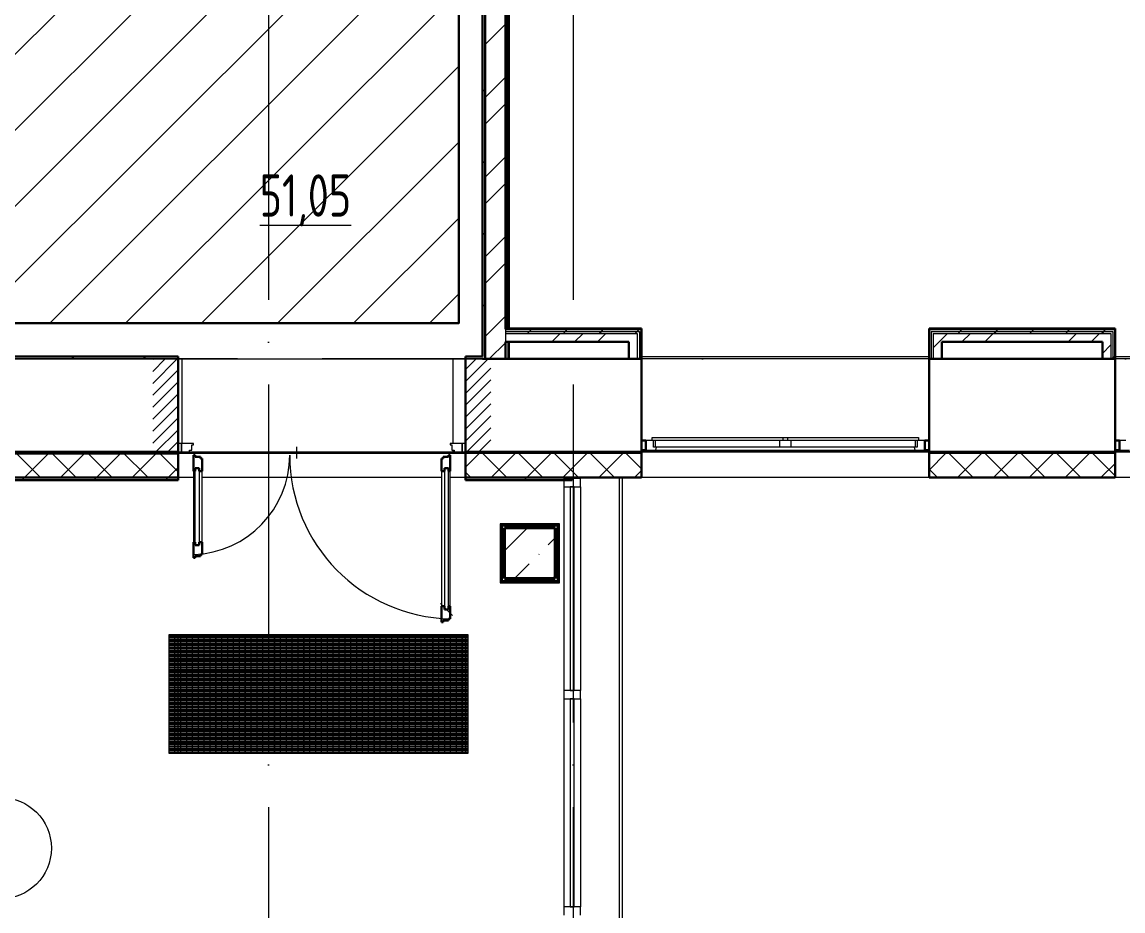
# Model space of a CAD drawing. Header units: millimetres. Extents: x -259809 to 472825, y -397243 to 31861.
# Drawn here: x -31864 to -25354, y -376099 to -370839 of the extents above; entities that cross this region are included whole.
import ezdxf

# ---------------------------------------------------------------- set-up
doc = ezdxf.new("R2010")
doc.units = ezdxf.units.MM
for name, pattern in [('ADSK_Линия сетки', [25, 20, -2.5, 0, -2.5]), ('ADSK_Невидимые', [5, 3, -2]), ('ADSK_Штриховая_ш2 п1_5', [4.5, 3, -1.5])]:
    doc.linetypes.add(name, pattern=pattern)
for name, color, linetype, lineweight in [('_ Окна', 252, 'Continuous', 30), ('Витраж', 252, 'Continuous', 9), ('Двери', 252, 'Continuous', 9), ('Лестницы', 252, 'Continuous', 9), ('Линии', 7, 'Continuous', 9), ('лс', 5, 'Continuous', 30), ('Марки помещений', 252, 'Continuous', 20), ('Несущие колонны', 252, 'Continuous', 18), ('Обобщенные модели', 252, 'Continuous', 18), ('Ограждение', 252, 'Continuous', 9), ('Окна', 252, 'Continuous', 9), ('Оси', 252, 'Continuous', 9), ('Панели витража', 252, 'Continuous', 9), ('Перекрытие', 252, 'Continuous', 18), ('Стены внутренние', 252, 'Continuous', 18), ('Стены наружные', 252, 'Continuous', 18), ('Стены штриховка', 7, 'Continuous', 9)]:
    doc.layers.add(name, color=color, linetype=linetype, lineweight=lineweight)
doc.layers.add('Двери открывание', color=7, linetype='Continuous', lineweight=9, true_color=0xc0c0c0)
doc.styles.add('GOST Common_3', font='', dxfattribs={"height": 3.5})
doc.styles.get('GOST Common_3').set_extended_font_data('GOST 2.304 type A')

# ---------------------------------------------------------------- blocks, each defined once
blk = doc.blocks.new('1 этаж')
at = {"layer": 'Двери', "lineweight": 18, "true_color": 0x636466}
h = blk.add_hatch(dxfattribs=at)
h.set_pattern_fill('FP_2', color=251, angle=180, style=0, pattern_type=2)
h.set_pattern_definition([(225, (-29965.8, -20420.313), (35.3553, -35.3553), [])])
h.paths.add_polyline_path([(-29090.8, -20695.3), (-29090.8, -20145.3), (-29240.8, -20145.3), (-29240.8, -20695.3)])
h.paths.add_polyline_path([(-30940.8, -20695.3), (-30940.8, -20145.3), (-31090.8, -20145.3), (-31090.8, -20695.3)])
at = {"layer": 'Несущие колонны', "lineweight": 9, "true_color": 0x636466}
h = blk.add_hatch(dxfattribs=at)
h.set_pattern_fill('FP_4', color=251, style=0, pattern_type=2)
h.set_pattern_definition([(45, (-32119.82, 94.42), (-224.5064, 224.5064), []), (45, (-31895.32, 94.42), (-224.5064, 224.5064), [396.875, -79.375, 3.353, -76.022])])
h.paths.add_polyline_path([(-29010.8, -21445.3), (-28710.8, -21445.3), (-28710.8, -21145.3), (-29010.8, -21145.3)])
at = {"layer": 'Ограждение', "true_color": 0x636466}
h = blk.add_hatch(dxfattribs=at)
h.set_pattern_fill('FP_25', color=251, style=0, pattern_type=2)
h.set_pattern_definition([(0, (-32119.8, 94.4), (0, 600), []), (90, (-32119.8, 94.4), (-600, 4e-14), [])])
h.paths.add_polyline_path([(-28990.8, -20145.3), (-28980.8, -20145.3), (-28980.8, -20045.3), (-28990.8, -20045.3)])
h.paths.add_polyline_path([(-28990.8, -19965.3), (-28980.8, -19965.3), (-28980.8, -14815.3), (-28990.8, -14805.3), (-28990.8, -19853.7)])
at = {"layer": '_ Окна', "color": 251, "true_color": 0x636466}
for p, q in [((-28175.8, -20627.3), (-28200.8, -20627.3)), ((-28175.8, -20685.3), (-28175.8, -20627.3)), ((-26500.8, -20627.3), (-26525.8, -20627.3)), ((-26525.8, -20627.3), (-26525.8, -20685.3)), ((-25375.8, -20627.3), (-25400.8, -20627.3)), ((-25375.8, -20685.3), (-25375.8, -20627.3)), ((-28200.8, -20685.3), (-28175.8, -20685.3)), ((-26525.8, -20685.3), (-26500.8, -20685.3)), ((-25400.8, -20685.3), (-25375.8, -20685.3))]:
    blk.add_line(p, q, dxfattribs=at)
at = {"layer": '_ Окна', "color": 251, "lineweight": 18, "true_color": 0x636466}
for p, q in [((-28137.8, -20627.3), (-28175.8, -20627.3)), ((-28175.8, -20627.3), (-28175.8, -20685.3)), ((-28129.8, -20668.3), (-28129.8, -20627.3)), ((-26571.8, -20627.3), (-26571.8, -20668.3)), ((-26525.8, -20627.3), (-26563.8, -20627.3)), ((-26525.8, -20685.3), (-26525.8, -20627.3)), ((-25337.8, -20627.3), (-25375.8, -20627.3)), ((-25375.8, -20627.3), (-25375.8, -20685.3)), ((-28175.8, -20685.3), (-28116.4, -20685.3)), ((-28117.8, -20668.3), (-28129.8, -20668.3)), ((-28116.4, -20685.3), (-28111.8, -20668.3)), ((-26589.8, -20668.3), (-26585.2, -20685.3)), ((-26585.2, -20685.3), (-26525.8, -20685.3)), ((-26571.8, -20668.3), (-26583.8, -20668.3)), ((-25375.8, -20685.3), (-25316.4, -20685.3))]:
    blk.add_line(p, q, dxfattribs=at)
at = {"layer": 'Витраж', "color": 251, "lineweight": 18, "true_color": 0x636466, "extrusion": (0, 0, -1)}
for p, q in [((-28560.8, -20852.3), (-28660.8, -20852.3)), ((-28660.8, -20852.3), (-28660.8, -20902.3)), ((-28560.8, -20902.3), (-28560.8, -20852.3)), ((-28660.8, -20902.3), (-28560.8, -20902.3)), ((-28560.8, -22107.3), (-28660.8, -22107.3)), ((-28660.8, -22107.3), (-28660.8, -22157.3)), ((-28560.8, -22157.3), (-28560.8, -22107.3)), ((-28660.8, -22157.3), (-28560.8, -22157.3)), ((-28560.8, -23387.3), (-28660.8, -23387.3)), ((-28660.8, -23387.3), (-28660.8, -23437.3)), ((-28560.8, -23437.3), (-28560.8, -23387.3))]:
    blk.add_line(p, q, dxfattribs=at)
at = {"layer": 'Витраж', "color": 251, "true_color": 0x636466}
for p, q in [((-28660.8, -20902.3), (-28660.8, -22107.3)), ((-28560.8, -20902.3), (-28560.8, -22107.3)), ((-28660.8, -22157.3), (-28660.8, -23387.3)), ((-28560.8, -22157.3), (-28560.8, -23387.3))]:
    blk.add_line(p, q, dxfattribs=at)
at = {"layer": 'Двери', "color": 251, "linetype": 'ADSK_Штриховая_ш2 п1_5', "true_color": 0x636466}
for p, q in [((-30940.8, -20145.3), (-31090.8, -20145.3)), ((-30940.8, -20695.3), (-30940.8, -20145.3)), ((-29090.8, -20145.3), (-29240.8, -20145.3)), ((-29240.8, -20145.3), (-29240.8, -20695.3)), ((-31090.8, -20695.3), (-30940.8, -20695.3)), ((-29240.8, -20695.3), (-29090.8, -20695.3))]:
    blk.add_line(p, q, dxfattribs=at)
at = {"layer": 'Двери', "color": 251, "true_color": 0x636466}
for p, q in [((-30940.8, -20645.3), (-30940.8, -20695.3)), ((-30920.8, -20645.3), (-30940.8, -20645.3)), ((-30940.8, -20695.3), (-30920.8, -20695.3)), ((-30920.8, -20695.3), (-30920.8, -20645.3)), ((-30848.8, -20645.3), (-30920.8, -20645.3)), ((-30920.8, -20645.3), (-30920.8, -20695.3)), ((-30920.8, -20695.3), (-30873.8, -20695.3)), ((-30873.8, -20695.3), (-30873.8, -20686.3)), ((-30873.8, -20686.3), (-30858.8, -20686.3)), ((-30858.8, -20686.3), (-30858.8, -20654.3)), ((-30858.8, -20654.3), (-30848.8, -20654.3)), ((-30848.8, -20654.3), (-30848.8, -20645.3)), ((-29260.8, -20645.3), (-29332.8, -20645.3)), ((-29332.8, -20645.3), (-29332.8, -20654.3)), ((-29332.8, -20654.3), (-29322.8, -20654.3)), ((-29322.8, -20654.3), (-29322.8, -20686.3)), ((-29322.8, -20686.3), (-29307.8, -20686.3)), ((-29307.8, -20686.3), (-29307.8, -20695.3)), ((-29307.8, -20695.3), (-29260.8, -20695.3)), ((-29240.8, -20645.3), (-29260.8, -20645.3)), ((-29260.8, -20645.3), (-29260.8, -20695.3)), ((-29260.8, -20695.3), (-29260.8, -20645.3)), ((-29260.8, -20695.3), (-29240.8, -20695.3)), ((-29240.8, -20695.3), (-29240.8, -20645.3)), ((-30848.8, -20809.3), (-30848.8, -21229.3)), ((-30839.8, -20791.3), (-30815.8, -20791.3)), ((-30839.8, -21247.3), (-30839.8, -20791.3)), ((-30815.8, -20791.3), (-30815.8, -21247.3)), ((-30798.8, -21229.3), (-30798.8, -20809.3)), ((-29382.8, -20809.3), (-29382.8, -21609.3)), ((-29365.8, -20791.3), (-29365.8, -21627.3)), ((-29341.8, -20791.3), (-29365.8, -20791.3)), ((-29341.8, -21627.3), (-29341.8, -20791.3)), ((-29332.8, -21609.3), (-29332.8, -20809.3)), ((-30815.8, -21247.3), (-30839.8, -21247.3)), ((-29365.8, -21627.3), (-29341.8, -21627.3))]:
    blk.add_line(p, q, dxfattribs=at)
at = {"layer": 'Двери', "color": 251, "lineweight": 30, "true_color": 0x636466}
for p, q in [((-30839.8, -20715.3), (-30848.8, -20715.3)), ((-30848.8, -20715.3), (-30848.8, -20809.3)), ((-30839.8, -20725.3), (-30839.8, -20715.3)), ((-30807.8, -20725.3), (-30839.8, -20725.3)), ((-30807.8, -20735.3), (-30807.8, -20725.3)), ((-30798.8, -20735.3), (-30807.8, -20735.3)), ((-30798.8, -20809.3), (-30798.8, -20735.3)), ((-29373.8, -20735.3), (-29382.8, -20735.3)), ((-29382.8, -20735.3), (-29382.8, -20809.3)), ((-29373.8, -20725.3), (-29373.8, -20735.3)), ((-29341.8, -20725.3), (-29373.8, -20725.3)), ((-29332.8, -20715.3), (-29341.8, -20715.3)), ((-29341.8, -20715.3), (-29341.8, -20725.3)), ((-29332.8, -20809.3), (-29332.8, -20715.3)), ((-30839.8, -20809.3), (-30848.8, -20809.3)), ((-30839.8, -20791.3), (-30839.8, -20809.3)), ((-30815.8, -20791.3), (-30839.8, -20791.3)), ((-30815.8, -20809.3), (-30815.8, -20791.3)), ((-30798.8, -20809.3), (-30815.8, -20809.3)), ((-29382.8, -20809.3), (-29365.8, -20809.3)), ((-29365.8, -20809.3), (-29365.8, -20791.3)), ((-29365.8, -20791.3), (-29341.8, -20791.3)), ((-29341.8, -20791.3), (-29341.8, -20809.3)), ((-29341.8, -20809.3), (-29332.8, -20809.3)), ((-30848.8, -21229.3), (-30848.8, -21323.3)), ((-30839.8, -21229.3), (-30848.8, -21229.3)), ((-30839.8, -21247.3), (-30839.8, -21229.3)), ((-30815.8, -21247.3), (-30839.8, -21247.3)), ((-30815.8, -21229.3), (-30815.8, -21247.3)), ((-30798.8, -21229.3), (-30815.8, -21229.3)), ((-30798.8, -21303.3), (-30798.8, -21229.3)), ((-30848.8, -21323.3), (-30839.8, -21323.3)), ((-30839.8, -21323.3), (-30839.8, -21313.3)), ((-30839.8, -21313.3), (-30807.8, -21313.3)), ((-30807.8, -21313.3), (-30807.8, -21303.3)), ((-30807.8, -21303.3), (-30798.8, -21303.3)), ((-29382.8, -21609.3), (-29382.8, -21703.3)), ((-29382.8, -21609.3), (-29365.8, -21609.3)), ((-29365.8, -21609.3), (-29365.8, -21627.3)), ((-29341.8, -21609.3), (-29332.8, -21609.3)), ((-29341.8, -21627.3), (-29341.8, -21609.3)), ((-29332.8, -21683.3), (-29332.8, -21609.3)), ((-29365.8, -21627.3), (-29341.8, -21627.3)), ((-29382.8, -21703.3), (-29373.8, -21703.3)), ((-29373.8, -21703.3), (-29373.8, -21693.3)), ((-29373.8, -21693.3), (-29341.8, -21693.3)), ((-29341.8, -21693.3), (-29341.8, -21683.3)), ((-29341.8, -21683.3), (-29332.8, -21683.3))]:
    blk.add_line(p, q, dxfattribs=at)
at = {"layer": 'Двери открывание', "color": 251, "true_color": 0x636466}
for centre, radius, start, end in [((-30868.8, -20715.3), 588, 271.94921, 0), ((-29312.8, -20715.3), 968, 180, 268.81612)]:
    blk.add_arc(centre, radius, start, end, dxfattribs=at)
at = {"layer": 'Лестницы', "color": 251, "true_color": 0x636466}
for p, q in [((-28560.8, -20847.3), (-28560.8, -20852.3)), ((-28330.8, -24415.2), (-28330.8, -20847.3))]:
    blk.add_line(p, q, dxfattribs=at)
at = {"layer": 'Линии', "color": 251, "ltscale": 100, "true_color": 0x636466}
blk.add_line((-30239.1, -20735.3), (-30239.1, -20665.3), dxfattribs=at)
at = {"layer": 'Линии', "color": 251, "linetype": 'ADSK_Невидимые', "ltscale": 100, "true_color": 0x636466}
blk.add_line((-29317.8, -21663.3), (-29388.5, -21592.6), dxfattribs=at)
at = {"layer": 'Марки помещений', "color": 251, "true_color": 0x636466}
blk.add_circle((-31990.2, -23040.1), 300, dxfattribs=at)
at = {"layer": 'Несущие колонны', "color": 251, "lineweight": 40, "true_color": 0x636466}
for p, q in [((-29010.8, -21445.3), (-29010.8, -21145.3)), ((-29010.8, -21145.3), (-28710.8, -21145.3)), ((-28710.8, -21145.3), (-29010.8, -21145.3)), ((-29010.8, -21145.3), (-29010.8, -21445.3)), ((-28710.8, -21145.3), (-28710.8, -21445.3)), ((-28710.8, -21445.3), (-28710.8, -21145.3)), ((-28710.8, -21445.3), (-29010.8, -21445.3)), ((-29010.8, -21445.3), (-28710.8, -21445.3))]:
    blk.add_line(p, q, dxfattribs=at)
at = {"layer": 'Обобщенные модели', "color": 251, "lineweight": 9, "true_color": 0x636466}
for p, q in [((-30994.1, -21777.3), (-30995.8, -21777.3)), ((-30995.8, -21777.3), (-30995.8, -22477.3)), ((-29225.8, -21777.3), (-30995.8, -21777.3)), ((-30995.8, -21777.3), (-30995.8, -21779.2)), ((-30995.8, -21779.2), (-29225.8, -21779.2)), ((-29225.8, -21790.2), (-30995.8, -21790.2)), ((-30995.8, -21790.2), (-30995.8, -21792.2)), ((-30995.8, -21792.2), (-29225.8, -21792.2)), ((-29225.8, -21803.2), (-30995.8, -21803.2)), ((-30995.8, -21803.2), (-30995.8, -21805.1)), ((-30995.8, -21805.1), (-29225.8, -21805.1)), ((-30994.1, -22477.3), (-30994.1, -21777.3)), ((-30959.5, -21777.3), (-30961.1, -21777.3)), ((-30961.1, -21777.3), (-30961.1, -22477.3)), ((-30959.5, -22477.3), (-30959.5, -21777.3)), ((-30924.8, -21777.3), (-30926.5, -21777.3)), ((-30926.5, -21777.3), (-30926.5, -22477.3)), ((-30924.8, -22477.3), (-30924.8, -21777.3)), ((-30890.1, -21777.3), (-30891.8, -21777.3)), ((-30891.8, -21777.3), (-30891.8, -22477.3)), ((-30890.1, -22477.3), (-30890.1, -21777.3)), ((-30855.4, -21777.3), (-30857.1, -21777.3)), ((-30857.1, -21777.3), (-30857.1, -22477.3)), ((-30855.4, -22477.3), (-30855.4, -21777.3)), ((-30820.8, -21777.3), (-30822.4, -21777.3)), ((-30822.4, -21777.3), (-30822.4, -22477.3)), ((-30820.8, -22477.3), (-30820.8, -21777.3)), ((-30786.1, -21777.3), (-30787.8, -21777.3)), ((-30787.8, -21777.3), (-30787.8, -22477.3)), ((-30786.1, -22477.3), (-30786.1, -21777.3)), ((-30751.4, -21777.3), (-30753.1, -21777.3)), ((-30753.1, -21777.3), (-30753.1, -22477.3)), ((-30751.4, -22477.3), (-30751.4, -21777.3)), ((-30716.7, -21777.3), (-30718.4, -21777.3)), ((-30718.4, -21777.3), (-30718.4, -22477.3)), ((-30716.7, -22477.3), (-30716.7, -21777.3)), ((-30682.1, -21777.3), (-30683.7, -21777.3)), ((-30683.7, -21777.3), (-30683.7, -22477.3)), ((-30682.1, -22477.3), (-30682.1, -21777.3)), ((-30647.4, -21777.3), (-30649.1, -21777.3)), ((-30649.1, -21777.3), (-30649.1, -22477.3)), ((-30647.4, -22477.3), (-30647.4, -21777.3)), ((-30612.7, -21777.3), (-30614.4, -21777.3)), ((-30614.4, -21777.3), (-30614.4, -22477.3)), ((-30612.7, -22477.3), (-30612.7, -21777.3)), ((-30578.1, -21777.3), (-30579.7, -21777.3)), ((-30579.7, -21777.3), (-30579.7, -22477.3)), ((-30578.1, -22477.3), (-30578.1, -21777.3)), ((-30543.4, -21777.3), (-30545.1, -21777.3)), ((-30545.1, -21777.3), (-30545.1, -22477.3)), ((-30543.4, -22477.3), (-30543.4, -21777.3)), ((-30508.7, -21777.3), (-30510.4, -21777.3)), ((-30510.4, -21777.3), (-30510.4, -22477.3)), ((-30508.7, -22477.3), (-30508.7, -21777.3)), ((-30474, -21777.3), (-30475.7, -21777.3)), ((-30475.7, -21777.3), (-30475.7, -22477.3)), ((-30474, -22477.3), (-30474, -21777.3)), ((-30439.4, -21777.3), (-30441, -21777.3)), ((-30441, -21777.3), (-30441, -22477.3)), ((-30439.4, -22477.3), (-30439.4, -21777.3)), ((-30404.7, -21777.3), (-30406.4, -21777.3)), ((-30406.4, -21777.3), (-30406.4, -22477.3)), ((-30404.7, -22477.3), (-30404.7, -21777.3)), ((-30370, -21777.3), (-30371.7, -21777.3)), ((-30371.7, -21777.3), (-30371.7, -22477.3)), ((-30370, -22477.3), (-30370, -21777.3)), ((-30335.3, -21777.3), (-30337, -21777.3)), ((-30337, -21777.3), (-30337, -22477.3)), ((-30335.3, -22477.3), (-30335.3, -21777.3)), ((-30300.7, -21777.3), (-30302.3, -21777.3)), ((-30302.3, -21777.3), (-30302.3, -22477.3)), ((-30300.7, -22477.3), (-30300.7, -21777.3)), ((-30266, -21777.3), (-30267.7, -21777.3)), ((-30267.7, -21777.3), (-30267.7, -22477.3)), ((-30266, -22477.3), (-30266, -21777.3)), ((-30231.3, -21777.3), (-30233, -21777.3)), ((-30233, -21777.3), (-30233, -22477.3)), ((-30231.3, -22477.3), (-30231.3, -21777.3)), ((-30196.6, -21777.3), (-30198.3, -21777.3)), ((-30198.3, -21777.3), (-30198.3, -22477.3)), ((-30196.6, -22477.3), (-30196.6, -21777.3)), ((-30162, -21777.3), (-30163.6, -21777.3)), ((-30163.6, -21777.3), (-30163.6, -22477.3)), ((-30162, -22477.3), (-30162, -21777.3)), ((-30127.3, -21777.3), (-30129, -21777.3)), ((-30129, -21777.3), (-30129, -22477.3)), ((-30127.3, -22477.3), (-30127.3, -21777.3)), ((-30092.6, -21777.3), (-30094.3, -21777.3)), ((-30094.3, -21777.3), (-30094.3, -22477.3)), ((-30092.6, -22477.3), (-30092.6, -21777.3)), ((-30058, -21777.3), (-30059.6, -21777.3)), ((-30059.6, -21777.3), (-30059.6, -22477.3)), ((-30058, -22477.3), (-30058, -21777.3)), ((-30023.3, -21777.3), (-30025, -21777.3)), ((-30025, -21777.3), (-30025, -22477.3)), ((-30023.3, -22477.3), (-30023.3, -21777.3)), ((-29988.6, -21777.3), (-29990.3, -21777.3)), ((-29990.3, -21777.3), (-29990.3, -22477.3)), ((-29988.6, -22477.3), (-29988.6, -21777.3)), ((-29953.9, -21777.3), (-29955.6, -21777.3)), ((-29955.6, -21777.3), (-29955.6, -22477.3)), ((-29953.9, -22477.3), (-29953.9, -21777.3)), ((-29919.3, -21777.3), (-29920.9, -21777.3)), ((-29920.9, -21777.3), (-29920.9, -22477.3)), ((-29919.3, -22477.3), (-29919.3, -21777.3)), ((-29884.6, -21777.3), (-29886.3, -21777.3)), ((-29886.3, -21777.3), (-29886.3, -22477.3)), ((-29884.6, -22477.3), (-29884.6, -21777.3)), ((-29849.9, -21777.3), (-29851.6, -21777.3)), ((-29851.6, -21777.3), (-29851.6, -22477.3)), ((-29849.9, -22477.3), (-29849.9, -21777.3)), ((-29815.2, -21777.3), (-29816.9, -21777.3)), ((-29816.9, -21777.3), (-29816.9, -22477.3)), ((-29815.2, -22477.3), (-29815.2, -21777.3)), ((-29780.6, -21777.3), (-29782.2, -21777.3)), ((-29782.2, -21777.3), (-29782.2, -22477.3)), ((-29780.6, -22477.3), (-29780.6, -21777.3)), ((-29745.9, -21777.3), (-29747.6, -21777.3)), ((-29747.6, -21777.3), (-29747.6, -22477.3)), ((-29745.9, -22477.3), (-29745.9, -21777.3)), ((-29711.2, -21777.3), (-29712.9, -21777.3)), ((-29712.9, -21777.3), (-29712.9, -22477.3)), ((-29711.2, -22477.3), (-29711.2, -21777.3)), ((-29676.6, -21777.3), (-29678.2, -21777.3)), ((-29678.2, -21777.3), (-29678.2, -22477.3)), ((-29676.6, -22477.3), (-29676.6, -21777.3)), ((-29641.9, -21777.3), (-29643.6, -21777.3)), ((-29643.6, -21777.3), (-29643.6, -22477.3)), ((-29641.9, -22477.3), (-29641.9, -21777.3)), ((-29607.2, -21777.3), (-29608.9, -21777.3)), ((-29608.9, -21777.3), (-29608.9, -22477.3)), ((-29607.2, -22477.3), (-29607.2, -21777.3)), ((-29572.5, -21777.3), (-29574.2, -21777.3)), ((-29574.2, -21777.3), (-29574.2, -22477.3)), ((-29572.5, -22477.3), (-29572.5, -21777.3)), ((-29537.9, -21777.3), (-29539.5, -21777.3)), ((-29539.5, -21777.3), (-29539.5, -22477.3)), ((-29537.9, -22477.3), (-29537.9, -21777.3)), ((-29503.2, -21777.3), (-29504.9, -21777.3)), ((-29504.9, -21777.3), (-29504.9, -22477.3)), ((-29503.2, -22477.3), (-29503.2, -21777.3)), ((-29468.5, -21777.3), (-29470.2, -21777.3)), ((-29470.2, -21777.3), (-29470.2, -22477.3)), ((-29468.5, -22477.3), (-29468.5, -21777.3)), ((-29433.8, -21777.3), (-29435.5, -21777.3)), ((-29435.5, -21777.3), (-29435.5, -22477.3)), ((-29433.8, -22477.3), (-29433.8, -21777.3)), ((-29399.2, -21777.3), (-29400.8, -21777.3)), ((-29400.8, -21777.3), (-29400.8, -22477.3)), ((-29399.2, -22477.3), (-29399.2, -21777.3)), ((-29364.5, -21777.3), (-29366.2, -21777.3)), ((-29366.2, -21777.3), (-29366.2, -22477.3)), ((-29364.5, -22477.3), (-29364.5, -21777.3)), ((-29329.8, -21777.3), (-29331.5, -21777.3)), ((-29331.5, -21777.3), (-29331.5, -22477.3)), ((-29329.8, -22477.3), (-29329.8, -21777.3)), ((-29295.1, -21777.3), (-29296.8, -21777.3)), ((-29296.8, -21777.3), (-29296.8, -22477.3)), ((-29295.1, -22477.3), (-29295.1, -21777.3)), ((-29260.5, -21777.3), (-29262.1, -21777.3)), ((-29262.1, -21777.3), (-29262.1, -22477.3)), ((-29260.5, -22477.3), (-29260.5, -21777.3)), ((-29225.8, -21777.3), (-29227.5, -21777.3)), ((-29227.5, -21777.3), (-29227.5, -22477.3)), ((-29225.8, -22477.3), (-29225.8, -21777.3)), ((-29225.8, -21779.2), (-29225.8, -21777.3)), ((-29225.8, -21792.2), (-29225.8, -21790.2)), ((-29225.8, -21805.1), (-29225.8, -21803.2)), ((-29225.8, -21816.1), (-30995.8, -21816.1)), ((-30995.8, -21816.1), (-30995.8, -21818)), ((-30995.8, -21818), (-29225.8, -21818)), ((-29225.8, -21829), (-30995.8, -21829)), ((-30995.8, -21829), (-30995.8, -21830.9)), ((-30995.8, -21830.9), (-29225.8, -21830.9)), ((-29225.8, -21841.9), (-30995.8, -21841.9)), ((-30995.8, -21841.9), (-30995.8, -21843.9)), ((-30995.8, -21843.9), (-29225.8, -21843.9)), ((-29225.8, -21854.9), (-30995.8, -21854.9)), ((-30995.8, -21854.9), (-30995.8, -21856.8)), ((-30995.8, -21856.8), (-29225.8, -21856.8)), ((-29225.8, -21867.8), (-30995.8, -21867.8)), ((-30995.8, -21867.8), (-30995.8, -21869.7)), ((-30995.8, -21869.7), (-29225.8, -21869.7)), ((-29225.8, -21818), (-29225.8, -21816.1)), ((-29225.8, -21830.9), (-29225.8, -21829)), ((-29225.8, -21843.9), (-29225.8, -21841.9)), ((-29225.8, -21856.8), (-29225.8, -21854.9)), ((-29225.8, -21869.7), (-29225.8, -21867.8)), ((-29225.8, -21880.7), (-30995.8, -21880.7)), ((-30995.8, -21880.7), (-30995.8, -21882.7)), ((-30995.8, -21882.7), (-29225.8, -21882.7)), ((-29225.8, -21893.7), (-30995.8, -21893.7)), ((-30995.8, -21893.7), (-30995.8, -21895.6)), ((-30995.8, -21895.6), (-29225.8, -21895.6)), ((-29225.8, -21906.6), (-30995.8, -21906.6)), ((-30995.8, -21906.6), (-30995.8, -21908.5)), ((-30995.8, -21908.5), (-29225.8, -21908.5)), ((-29225.8, -21919.5), (-30995.8, -21919.5)), ((-30995.8, -21919.5), (-30995.8, -21921.4)), ((-30995.8, -21921.4), (-29225.8, -21921.4)), ((-29225.8, -21932.4), (-30995.8, -21932.4)), ((-30995.8, -21932.4), (-30995.8, -21934.4)), ((-30995.8, -21934.4), (-29225.8, -21934.4)), ((-29225.8, -21882.7), (-29225.8, -21880.7)), ((-29225.8, -21895.6), (-29225.8, -21893.7)), ((-29225.8, -21908.5), (-29225.8, -21906.6)), ((-29225.8, -21921.4), (-29225.8, -21919.5)), ((-29225.8, -21934.4), (-29225.8, -21932.4)), ((-29225.8, -21945.4), (-30995.8, -21945.4)), ((-30995.8, -21945.4), (-30995.8, -21947.3)), ((-30995.8, -21947.3), (-29225.8, -21947.3)), ((-29225.8, -21958.3), (-30995.8, -21958.3)), ((-30995.8, -21958.3), (-30995.8, -21960.2)), ((-30995.8, -21960.2), (-29225.8, -21960.2)), ((-29225.8, -21971.2), (-30995.8, -21971.2)), ((-30995.8, -21971.2), (-30995.8, -21973.1)), ((-30995.8, -21973.1), (-29225.8, -21973.1)), ((-29225.8, -21984.1), (-30995.8, -21984.1)), ((-30995.8, -21984.1), (-30995.8, -21986.1)), ((-30995.8, -21986.1), (-29225.8, -21986.1)), ((-29225.8, -21997.1), (-30995.8, -21997.1)), ((-30995.8, -21997.1), (-30995.8, -21999)), ((-30995.8, -21999), (-29225.8, -21999)), ((-29225.8, -21947.3), (-29225.8, -21945.4)), ((-29225.8, -21960.2), (-29225.8, -21958.3)), ((-29225.8, -21973.1), (-29225.8, -21971.2)), ((-29225.8, -21986.1), (-29225.8, -21984.1)), ((-29225.8, -21999), (-29225.8, -21997.1)), ((-29225.8, -22010), (-30995.8, -22010)), ((-30995.8, -22010), (-30995.8, -22011.9)), ((-30995.8, -22011.9), (-29225.8, -22011.9)), ((-29225.8, -22022.9), (-30995.8, -22022.9)), ((-30995.8, -22022.9), (-30995.8, -22024.9)), ((-30995.8, -22024.9), (-29225.8, -22024.9)), ((-29225.8, -22035.9), (-30995.8, -22035.9)), ((-30995.8, -22035.9), (-30995.8, -22037.8)), ((-30995.8, -22037.8), (-29225.8, -22037.8)), ((-29225.8, -22048.8), (-30995.8, -22048.8)), ((-30995.8, -22048.8), (-30995.8, -22050.7)), ((-30995.8, -22050.7), (-29225.8, -22050.7)), ((-29225.8, -22061.7), (-30995.8, -22061.7)), ((-30995.8, -22061.7), (-30995.8, -22063.6)), ((-30995.8, -22063.6), (-29225.8, -22063.6)), ((-29225.8, -22011.9), (-29225.8, -22010)), ((-29225.8, -22024.9), (-29225.8, -22022.9)), ((-29225.8, -22037.8), (-29225.8, -22035.9)), ((-29225.8, -22050.7), (-29225.8, -22048.8)), ((-29225.8, -22063.6), (-29225.8, -22061.7)), ((-29225.8, -22074.6), (-30995.8, -22074.6)), ((-30995.8, -22074.6), (-30995.8, -22076.6)), ((-30995.8, -22076.6), (-29225.8, -22076.6)), ((-29225.8, -22087.6), (-30995.8, -22087.6)), ((-30995.8, -22087.6), (-30995.8, -22089.5)), ((-30995.8, -22089.5), (-29225.8, -22089.5)), ((-29225.8, -22100.5), (-30995.8, -22100.5)), ((-30995.8, -22100.5), (-30995.8, -22102.4)), ((-30995.8, -22102.4), (-29225.8, -22102.4)), ((-29225.8, -22113.4), (-30995.8, -22113.4)), ((-30995.8, -22113.4), (-30995.8, -22115.3)), ((-30995.8, -22115.3), (-29225.8, -22115.3)), ((-29225.8, -22126.3), (-30995.8, -22126.3)), ((-30995.8, -22126.3), (-30995.8, -22128.3)), ((-30995.8, -22128.3), (-29225.8, -22128.3)), ((-29225.8, -22076.6), (-29225.8, -22074.6)), ((-29225.8, -22089.5), (-29225.8, -22087.6)), ((-29225.8, -22102.4), (-29225.8, -22100.5)), ((-29225.8, -22115.3), (-29225.8, -22113.4)), ((-29225.8, -22128.3), (-29225.8, -22126.3)), ((-29225.8, -22139.3), (-30995.8, -22139.3)), ((-30995.8, -22139.3), (-30995.8, -22141.2)), ((-30995.8, -22141.2), (-29225.8, -22141.2)), ((-29225.8, -22152.2), (-30995.8, -22152.2)), ((-30995.8, -22152.2), (-30995.8, -22154.1)), ((-30995.8, -22154.1), (-29225.8, -22154.1)), ((-29225.8, -22165.1), (-30995.8, -22165.1)), ((-30995.8, -22165.1), (-30995.8, -22167.1)), ((-30995.8, -22167.1), (-29225.8, -22167.1)), ((-29225.8, -22178.1), (-30995.8, -22178.1)), ((-30995.8, -22178.1), (-30995.8, -22180)), ((-30995.8, -22180), (-29225.8, -22180)), ((-29225.8, -22191), (-30995.8, -22191)), ((-30995.8, -22191), (-30995.8, -22192.9)), ((-30995.8, -22192.9), (-29225.8, -22192.9)), ((-29225.8, -22141.2), (-29225.8, -22139.3)), ((-29225.8, -22154.1), (-29225.8, -22152.2)), ((-29225.8, -22167.1), (-29225.8, -22165.1)), ((-29225.8, -22180), (-29225.8, -22178.1)), ((-29225.8, -22192.9), (-29225.8, -22191)), ((-29225.8, -22203.9), (-30995.8, -22203.9)), ((-30995.8, -22203.9), (-30995.8, -22205.8)), ((-30995.8, -22205.8), (-29225.8, -22205.8)), ((-29225.8, -22216.8), (-30995.8, -22216.8)), ((-30995.8, -22216.8), (-30995.8, -22218.8)), ((-30995.8, -22218.8), (-29225.8, -22218.8)), ((-29225.8, -22229.8), (-30995.8, -22229.8)), ((-30995.8, -22229.8), (-30995.8, -22231.7)), ((-30995.8, -22231.7), (-29225.8, -22231.7)), ((-29225.8, -22242.7), (-30995.8, -22242.7)), ((-30995.8, -22242.7), (-30995.8, -22244.6)), ((-30995.8, -22244.6), (-29225.8, -22244.6)), ((-29225.8, -22255.6), (-30995.8, -22255.6)), ((-30995.8, -22255.6), (-30995.8, -22257.5)), ((-30995.8, -22257.5), (-29225.8, -22257.5)), ((-29225.8, -22205.8), (-29225.8, -22203.9)), ((-29225.8, -22218.8), (-29225.8, -22216.8)), ((-29225.8, -22231.7), (-29225.8, -22229.8)), ((-29225.8, -22244.6), (-29225.8, -22242.7)), ((-29225.8, -22257.5), (-29225.8, -22255.6)), ((-29225.8, -22268.5), (-30995.8, -22268.5)), ((-30995.8, -22268.5), (-30995.8, -22270.5)), ((-30995.8, -22270.5), (-29225.8, -22270.5)), ((-29225.8, -22281.5), (-30995.8, -22281.5)), ((-30995.8, -22281.5), (-30995.8, -22283.4)), ((-30995.8, -22283.4), (-29225.8, -22283.4)), ((-29225.8, -22294.4), (-30995.8, -22294.4)), ((-30995.8, -22294.4), (-30995.8, -22296.3)), ((-30995.8, -22296.3), (-29225.8, -22296.3)), ((-29225.8, -22307.3), (-30995.8, -22307.3)), ((-30995.8, -22307.3), (-30995.8, -22309.3)), ((-30995.8, -22309.3), (-29225.8, -22309.3)), ((-29225.8, -22320.3), (-30995.8, -22320.3)), ((-30995.8, -22320.3), (-30995.8, -22322.2)), ((-30995.8, -22322.2), (-29225.8, -22322.2)), ((-29225.8, -22270.5), (-29225.8, -22268.5)), ((-29225.8, -22283.4), (-29225.8, -22281.5)), ((-29225.8, -22296.3), (-29225.8, -22294.4)), ((-29225.8, -22309.3), (-29225.8, -22307.3)), ((-29225.8, -22322.2), (-29225.8, -22320.3)), ((-29225.8, -22333.2), (-30995.8, -22333.2)), ((-30995.8, -22333.2), (-30995.8, -22335.1)), ((-30995.8, -22335.1), (-29225.8, -22335.1)), ((-29225.8, -22346.1), (-30995.8, -22346.1)), ((-30995.8, -22346.1), (-30995.8, -22348)), ((-30995.8, -22348), (-29225.8, -22348)), ((-29225.8, -22359), (-30995.8, -22359)), ((-30995.8, -22359), (-30995.8, -22361)), ((-30995.8, -22361), (-29225.8, -22361)), ((-29225.8, -22372), (-30995.8, -22372)), ((-30995.8, -22372), (-30995.8, -22373.9)), ((-30995.8, -22373.9), (-29225.8, -22373.9)), ((-29225.8, -22384.9), (-30995.8, -22384.9)), ((-30995.8, -22384.9), (-30995.8, -22386.8)), ((-30995.8, -22386.8), (-29225.8, -22386.8)), ((-29225.8, -22335.1), (-29225.8, -22333.2)), ((-29225.8, -22348), (-29225.8, -22346.1)), ((-29225.8, -22361), (-29225.8, -22359)), ((-29225.8, -22373.9), (-29225.8, -22372)), ((-29225.8, -22386.8), (-29225.8, -22384.9)), ((-29225.8, -22397.8), (-30995.8, -22397.8)), ((-30995.8, -22397.8), (-30995.8, -22399.7)), ((-30995.8, -22399.7), (-29225.8, -22399.7)), ((-29225.8, -22410.7), (-30995.8, -22410.7)), ((-30995.8, -22410.7), (-30995.8, -22412.7)), ((-30995.8, -22412.7), (-29225.8, -22412.7)), ((-29225.8, -22423.7), (-30995.8, -22423.7)), ((-30995.8, -22423.7), (-30995.8, -22425.6)), ((-30995.8, -22425.6), (-29225.8, -22425.6)), ((-29225.8, -22436.6), (-30995.8, -22436.6)), ((-30995.8, -22436.6), (-30995.8, -22438.5)), ((-30995.8, -22438.5), (-29225.8, -22438.5)), ((-29225.8, -22449.5), (-30995.8, -22449.5)), ((-30995.8, -22449.5), (-30995.8, -22451.5)), ((-30995.8, -22451.5), (-29225.8, -22451.5)), ((-29225.8, -22399.7), (-29225.8, -22397.8)), ((-29225.8, -22412.7), (-29225.8, -22410.7)), ((-29225.8, -22425.6), (-29225.8, -22423.7)), ((-29225.8, -22438.5), (-29225.8, -22436.6)), ((-29225.8, -22451.5), (-29225.8, -22449.5)), ((-29225.8, -22462.5), (-30995.8, -22462.5)), ((-30995.8, -22462.5), (-30995.8, -22464.4)), ((-30995.8, -22464.4), (-29225.8, -22464.4)), ((-29225.8, -22475.4), (-30995.8, -22475.4)), ((-30995.8, -22475.4), (-30995.8, -22477.3)), ((-30995.8, -22477.3), (-29225.8, -22477.3)), ((-30995.8, -22477.3), (-30994.1, -22477.3)), ((-30961.1, -22477.3), (-30959.5, -22477.3)), ((-30926.5, -22477.3), (-30924.8, -22477.3)), ((-30891.8, -22477.3), (-30890.1, -22477.3)), ((-30857.1, -22477.3), (-30855.4, -22477.3)), ((-30822.4, -22477.3), (-30820.8, -22477.3)), ((-30787.8, -22477.3), (-30786.1, -22477.3)), ((-30753.1, -22477.3), (-30751.4, -22477.3)), ((-30718.4, -22477.3), (-30716.7, -22477.3)), ((-30683.7, -22477.3), (-30682.1, -22477.3)), ((-30649.1, -22477.3), (-30647.4, -22477.3)), ((-30614.4, -22477.3), (-30612.7, -22477.3)), ((-30579.7, -22477.3), (-30578.1, -22477.3)), ((-30545.1, -22477.3), (-30543.4, -22477.3)), ((-30510.4, -22477.3), (-30508.7, -22477.3)), ((-30475.7, -22477.3), (-30474, -22477.3)), ((-30441, -22477.3), (-30439.4, -22477.3)), ((-30406.4, -22477.3), (-30404.7, -22477.3)), ((-30371.7, -22477.3), (-30370, -22477.3)), ((-30337, -22477.3), (-30335.3, -22477.3)), ((-30302.3, -22477.3), (-30300.7, -22477.3)), ((-30267.7, -22477.3), (-30266, -22477.3)), ((-30233, -22477.3), (-30231.3, -22477.3)), ((-30198.3, -22477.3), (-30196.6, -22477.3)), ((-30163.6, -22477.3), (-30162, -22477.3)), ((-30129, -22477.3), (-30127.3, -22477.3)), ((-30094.3, -22477.3), (-30092.6, -22477.3)), ((-30059.6, -22477.3), (-30058, -22477.3)), ((-30025, -22477.3), (-30023.3, -22477.3)), ((-29990.3, -22477.3), (-29988.6, -22477.3)), ((-29955.6, -22477.3), (-29953.9, -22477.3)), ((-29920.9, -22477.3), (-29919.3, -22477.3)), ((-29886.3, -22477.3), (-29884.6, -22477.3)), ((-29851.6, -22477.3), (-29849.9, -22477.3)), ((-29816.9, -22477.3), (-29815.2, -22477.3)), ((-29782.2, -22477.3), (-29780.6, -22477.3)), ((-29747.6, -22477.3), (-29745.9, -22477.3)), ((-29712.9, -22477.3), (-29711.2, -22477.3)), ((-29678.2, -22477.3), (-29676.6, -22477.3)), ((-29643.6, -22477.3), (-29641.9, -22477.3)), ((-29608.9, -22477.3), (-29607.2, -22477.3)), ((-29574.2, -22477.3), (-29572.5, -22477.3)), ((-29539.5, -22477.3), (-29537.9, -22477.3)), ((-29504.9, -22477.3), (-29503.2, -22477.3)), ((-29470.2, -22477.3), (-29468.5, -22477.3)), ((-29435.5, -22477.3), (-29433.8, -22477.3)), ((-29400.8, -22477.3), (-29399.2, -22477.3)), ((-29366.2, -22477.3), (-29364.5, -22477.3)), ((-29331.5, -22477.3), (-29329.8, -22477.3)), ((-29296.8, -22477.3), (-29295.1, -22477.3)), ((-29262.1, -22477.3), (-29260.5, -22477.3)), ((-29227.5, -22477.3), (-29225.8, -22477.3)), ((-29225.8, -22464.4), (-29225.8, -22462.5)), ((-29225.8, -22477.3), (-29225.8, -22475.4))]:
    blk.add_line(p, q, dxfattribs=at)
at = {"layer": 'Ограждение', "color": 251, "true_color": 0x636466}
for p, q in [((-28980.8, -19965.3), (-28980.8, -14815.3)), ((-28990.8, -20045.3), (-28990.8, -20145.3)), ((-28980.8, -20145.3), (-28980.8, -20045.3)), ((-29035.8, -21120.3), (-29035.8, -21470.3)), ((-28685.8, -21120.3), (-29035.8, -21120.3)), ((-29025.8, -21130.3), (-29035.8, -21120.3)), ((-28685.8, -21120.3), (-28695.8, -21130.3)), ((-28685.8, -21470.3), (-28685.8, -21120.3)), ((-29035.8, -21470.3), (-29025.8, -21460.3)), ((-29035.8, -21470.3), (-28685.8, -21470.3)), ((-28685.8, -21470.3), (-28695.8, -21460.3))]:
    blk.add_line(p, q, dxfattribs=at)
at = {"layer": 'Окна', "color": 251, "true_color": 0x636466}
for p, q in [((-28137.8, -20610.3), (-27365.8, -20610.3)), ((-28137.8, -20627.3), (-28137.8, -20610.3)), ((-27365.8, -20627.3), (-28137.8, -20627.3)), ((-28117.8, -20668.3), (-28117.8, -20627.3)), ((-27385.8, -20627.3), (-27385.8, -20668.3)), ((-27365.8, -20610.3), (-27335.8, -20610.3)), ((-27365.8, -20610.3), (-27365.8, -20627.3)), ((-27335.8, -20627.3), (-27365.8, -20627.3)), ((-27335.8, -20610.3), (-26563.8, -20610.3)), ((-27335.8, -20627.3), (-27335.8, -20610.3)), ((-26563.8, -20627.3), (-27335.8, -20627.3)), ((-27315.8, -20668.3), (-27315.8, -20627.3)), ((-26583.8, -20627.3), (-26583.8, -20668.3)), ((-26563.8, -20610.3), (-26563.8, -20627.3)), ((-27385.8, -20668.3), (-28117.8, -20668.3)), ((-28116.4, -20685.3), (-26585.2, -20685.3)), ((-27315.8, -20668.3), (-27385.8, -20668.3)), ((-26583.8, -20668.3), (-27315.8, -20668.3))]:
    blk.add_line(p, q, dxfattribs=at)
at = {"layer": 'Оси', "color": 251, "linetype": 'ADSK_Линия сетки', "ltscale": 100, "true_color": 0x636466}
for p, q in [((-30405.8, 32205.3), (-30405.8, -33771.4)), ((-28605.8, 32205.3), (-28605.8, -33771.4)), ((4411.5, -20145.3), (-72528.1, -20145.3))]:
    blk.add_line(p, q, dxfattribs=at)
at = {"layer": 'Панели витража', "color": 251, "lineweight": 18, "true_color": 0x636466}
for p, q in [((-28598.3, -20902.3), (-28623.3, -20902.3)), ((-28623.3, -20902.3), (-28623.3, -22107.3)), ((-28598.3, -22107.3), (-28598.3, -20902.3)), ((-28623.3, -22107.3), (-28598.3, -22107.3)), ((-28598.3, -22157.3), (-28623.3, -22157.3)), ((-28623.3, -22157.3), (-28623.3, -23387.3)), ((-28598.3, -23387.3), (-28598.3, -22157.3)), ((-28623.3, -23387.3), (-28598.3, -23387.3))]:
    blk.add_line(p, q, dxfattribs=at)
at = {"layer": 'Перекрытие', "color": 251, "ltscale": 100, "true_color": 0x636466}
for p, q in [((-30940.8, -20145.3), (-29240.8, -20145.3)), ((-28560.8, -20852.3), (-28560.8, -20847.3)), ((-30940.8, -22477.3), (-30940.8, -21777.3)), ((-30940.8, -21777.3), (-29240.8, -21777.3)), ((-29240.8, -21777.3), (-29240.8, -22477.3)), ((-29240.8, -22477.3), (-30940.8, -22477.3))]:
    blk.add_line(p, q, dxfattribs=at)
at = {"layer": 'Стены внутренние', "color": 251, "true_color": 0x636466}
for p, q in [((-30915.8, -20145.3), (-32135.8, -20145.3)), ((-30915.8, -20645.3), (-30915.8, -20145.3)), ((-29140.8, -20145.3), (-29315.8, -20145.3)), ((-29315.8, -20145.3), (-29315.8, -20645.3)), ((-30873.8, -20695.3), (-29315.8, -20695.3)), ((-29315.8, -20686.3), (-29315.8, -20695.3)), ((-29240.8, -20695.3), (-29239.8, -20695.3)), ((-26500.8, -20695.3), (-28200.8, -20695.3)), ((-23700.8, -20695.3), (-25400.8, -20695.3)), ((-30848.8, -20847.3), (-30940.8, -20847.3)), ((-29382.8, -20847.3), (-30798.8, -20847.3)), ((-29240.8, -20847.3), (-29332.8, -20847.3)), ((-26500.8, -20847.3), (-28200.8, -20847.3)), ((-23700.8, -20847.3), (-25400.8, -20847.3))]:
    blk.add_line(p, q, dxfattribs=at)
at = {"layer": 'Стены внутренние', "color": 251, "lineweight": 30, "true_color": 0x636466}
for p, q in [((-30940.8, -20847.3), (-30940.8, -20145.3)), ((-29240.8, -20145.3), (-29240.8, -20847.3)), ((-28275.8, -20145.3), (-29140.8, -20145.3)), ((-28200.8, -20695.3), (-28200.8, -20145.3)), ((-26500.8, -20145.3), (-26500.8, -20695.3)), ((-25475.8, -20145.3), (-26425.8, -20145.3)), ((-25400.8, -20695.3), (-25400.8, -20145.3)), ((-30940.8, -20695.3), (-32080.8, -20695.3)), ((-29239.8, -20695.3), (-28200.8, -20695.3)), ((-29239.8, -20705.3), (-29239.8, -20695.3)), ((-26500.8, -20695.3), (-25400.8, -20695.3)), ((-28200.8, -20847.3), (-28200.8, -20705.3)), ((-26500.8, -20705.3), (-26500.8, -20847.3)), ((-25400.8, -20847.3), (-25400.8, -20705.3)), ((-32080.8, -20847.3), (-30940.8, -20847.3)), ((-28610.8, -20847.3), (-28200.8, -20847.3)), ((-26500.8, -20847.3), (-25400.8, -20847.3))]:
    blk.add_line(p, q, dxfattribs=at)
at = {"layer": 'Стены внутренние', "color": 251, "linetype": 'Continuous', "lineweight": 9, "true_color": 0x636466}
for p, q in [((-31756.9, -20845.3), (-31906.9, -20695.3)), ((-31846.4, -20845.3), (-31696.4, -20695.3)), ((-31544.8, -20845.3), (-31694.8, -20695.3)), ((-31634.2, -20845.3), (-31484.2, -20695.3)), ((-31332.6, -20845.3), (-31482.6, -20695.3)), ((-31422.1, -20845.3), (-31272.1, -20695.3)), ((-31120.5, -20845.3), (-31270.5, -20695.3)), ((-31210, -20845.3), (-31060, -20695.3)), ((-30942.8, -20810.9), (-31058.4, -20695.3)), ((-29239.8, -20784.3), (-29160.8, -20705.3)), ((-28999.2, -20845.3), (-29139.2, -20705.3)), ((-29088.6, -20845.3), (-28948.6, -20705.3)), ((-28787.1, -20845.3), (-28927.1, -20705.3)), ((-28876.5, -20845.3), (-28736.5, -20705.3)), ((-28574.9, -20845.3), (-28714.9, -20705.3)), ((-28664.4, -20845.3), (-28524.4, -20705.3)), ((-28362.8, -20845.3), (-28502.8, -20705.3)), ((-28452.2, -20845.3), (-28312.2, -20705.3)), ((-28202.8, -20793.2), (-28290.7, -20705.3)), ((-26500.8, -20733.6), (-26498.8, -20733.6)), ((-26498.8, -20747.6), (-26500.8, -20751.1)), ((-26498.8, -20801.1), (-26403.1, -20705.3)), ((-26241.5, -20845.3), (-26381.5, -20705.3)), ((-26330.9, -20845.3), (-26190.9, -20705.3)), ((-26029.3, -20845.3), (-26169.3, -20705.3)), ((-26118.8, -20845.3), (-25978.8, -20705.3)), ((-25817.2, -20845.3), (-25957.2, -20705.3)), ((-25906.7, -20845.3), (-25766.7, -20705.3)), ((-25605.1, -20845.3), (-25745.1, -20705.3)), ((-25694.5, -20845.3), (-25554.5, -20705.3)), ((-25400.8, -20837.5), (-25532.9, -20705.3)), ((-25482.4, -20845.3), (-25400.8, -20763.7)), ((-30997.8, -20845.3), (-30942.8, -20790.3)), ((-29211.3, -20845.3), (-29239.8, -20816.8)), ((-28240.1, -20845.3), (-28202.8, -20808)), ((-26453.6, -20845.3), (-26498.8, -20800.1)), ((-31813.8, -20847.3), (-31814.9, -20845.3)), ((-31599.9, -20845.3), (-31601, -20847.3)), ((-28784.2, -20845.3), (-28785.4, -20847.3)), ((-28549.6, -20845.3), (-28550.7, -20847.3)), ((-25734, -20845.3), (-25735.1, -20847.3)), ((-25478.6, -20847.3), (-25479.8, -20845.3))]:
    blk.add_line(p, q, dxfattribs=at)
at = {"layer": 'Стены наружные', "color": 251, "lineweight": 30, "true_color": 0x636466}
for p, q in [((-29140.8, -13825.3), (-29140.8, -20130.3)), ((-29125.8, -20145.3), (-29125.8, -13845.3)), ((-29005.8, -19970.3), (-29005.8, -14515.3)), ((-28990.8, -19965.3), (-28990.8, -14530.3)), ((-28200.8, -19970.3), (-29005.8, -19970.3)), ((-28200.8, -19965.3), (-28990.8, -19965.3)), ((-28200.8, -20145.3), (-28200.8, -19965.3)), ((-26500.8, -19965.3), (-26500.8, -20145.3)), ((-25400.8, -19965.3), (-26500.8, -19965.3)), ((-25400.8, -19970.3), (-26500.8, -19970.3)), ((-25400.8, -20145.3), (-25400.8, -19965.3)), ((-29005.8, -20145.3), (-29005.8, -20045.3)), ((-29005.8, -20045.3), (-28275.8, -20045.3)), ((-28275.8, -20045.3), (-28275.8, -20145.3)), ((-26425.8, -20045.3), (-25475.8, -20045.3)), ((-26425.8, -20145.3), (-26425.8, -20045.3)), ((-25475.8, -20045.3), (-25475.8, -20145.3)), ((-30940.8, -20130.3), (-32080.8, -20130.3)), ((-30940.8, -20145.3), (-30940.8, -20130.3)), ((-29140.8, -20130.3), (-29240.8, -20130.3)), ((-29240.8, -20130.3), (-29240.8, -20145.3)), ((-29140.8, -20145.3), (-29125.8, -20145.3)), ((-29125.8, -20145.3), (-29005.8, -20145.3)), ((-28275.8, -20145.3), (-28200.8, -20145.3)), ((-26500.8, -20145.3), (-26425.8, -20145.3)), ((-25475.8, -20145.3), (-25400.8, -20145.3)), ((-30940.8, -20695.3), (-32080.8, -20695.3)), ((-28200.8, -20695.3), (-29240.8, -20695.3)), ((-28200.8, -20705.3), (-28200.8, -20695.3)), ((-25400.8, -20695.3), (-26500.8, -20695.3)), ((-26500.8, -20695.3), (-26500.8, -20705.3)), ((-25400.8, -20705.3), (-25400.8, -20695.3)), ((-32079.8, -20705.3), (-30940.8, -20705.3)), ((-29240.8, -20705.3), (-29239.8, -20705.3)), ((-32080.8, -20862.3), (-30940.8, -20862.3)), ((-30940.8, -20862.3), (-30940.8, -20847.3)), ((-29240.8, -20847.3), (-29240.8, -20862.3)), ((-29240.8, -20862.3), (-28610.8, -20862.3)), ((-28610.8, -20847.3), (-29239.8, -20847.3)), ((-28610.8, -20862.3), (-28610.8, -20847.3)), ((-28695.8, -21130.3), (-29025.8, -21130.3)), ((-29025.8, -21130.3), (-29025.8, -21460.3)), ((-28695.8, -21460.3), (-28695.8, -21130.3)), ((-29025.8, -21460.3), (-28695.8, -21460.3))]:
    blk.add_line(p, q, dxfattribs=at)
at = {"layer": 'Стены наружные', "color": 251, "linetype": 'Continuous', "lineweight": 9, "true_color": 0x636466}
for p, q in [((-29125.8, -18284.6), (-29005.8, -18164.6)), ((-29125.8, -18598.9), (-29005.8, -18478.9)), ((-29140.8, -18564), (-29125.8, -18549)), ((-29125.8, -18756), (-29005.8, -18636)), ((-29140.8, -18988.3), (-29125.8, -18973.3)), ((-29125.8, -19070.3), (-29005.8, -18950.3)), ((-29125.8, -19227.5), (-29005.8, -19107.5)), ((-29140.8, -19412.6), (-29125.8, -19397.6)), ((-29125.8, -19541.8), (-29005.8, -19421.8)), ((-29125.8, -19699), (-29005.8, -19579)), ((-29140.8, -19836.8), (-29125.8, -19821.8)), ((-29125.8, -20013.3), (-29005.8, -19893.3)), ((-28875, -19995.3), (-28862.5, -19982.8)), ((-28862.5, -19982.8), (-28850, -19970.3)), ((-28850, -19970.3), (-28845, -19965.3)), ((-28662.9, -19995.3), (-28650.4, -19982.8)), ((-28650.4, -19982.8), (-28637.9, -19970.3)), ((-28450.8, -19995.3), (-28438.3, -19982.8)), ((-28438.3, -19982.8), (-28425.8, -19970.3)), ((-28425.8, -19970.3), (-28420.8, -19965.3)), ((-28238.6, -19995.3), (-28226.1, -19982.8)), ((-28226.1, -19982.8), (-28213.6, -19970.3)), ((-26329.4, -19995.3), (-26316.9, -19982.8)), ((-26316.9, -19982.8), (-26304.4, -19970.3)), ((-26304.4, -19970.3), (-26299.4, -19965.3)), ((-26117.3, -19995.3), (-26104.8, -19982.8)), ((-26104.8, -19982.8), (-26092.3, -19970.3)), ((-25905.2, -19995.3), (-25892.7, -19982.8)), ((-25892.7, -19982.8), (-25880.2, -19970.3)), ((-25880.2, -19970.3), (-25875.2, -19965.3)), ((-25693.1, -19995.3), (-25680.6, -19982.8)), ((-25680.6, -19982.8), (-25668.1, -19970.3)), ((-25480.9, -19995.3), (-25468.4, -19982.8)), ((-25468.4, -19982.8), (-25455.9, -19970.3)), ((-25455.9, -19970.3), (-25450.9, -19965.3)), ((-28731.5, -20045.3), (-28681.5, -19995.3)), ((-28596.6, -20045.3), (-28546.6, -19995.3)), ((-28461.6, -20045.3), (-28411.6, -19995.3)), ((-26475.8, -20079.6), (-26441.6, -20045.3)), ((-26441.6, -20045.3), (-26391.6, -19995.3)), ((-26306.6, -20045.3), (-26256.6, -19995.3)), ((-26171.7, -20045.3), (-26121.7, -19995.3)), ((-25678.2, -20045.3), (-25628.2, -19995.3)), ((-25543.3, -20045.3), (-25493.3, -19995.3)), ((-29100.7, -20145.3), (-29005.8, -20050.4)), ((-25475.8, -20112.8), (-25425.8, -20062.8)), ((-31570.6, -20145.3), (-31555.6, -20130.3)), ((-31146.4, -20145.3), (-31131.4, -20130.3)), ((-26479.4, -20145.3), (-26475.8, -20141.7)), ((-25418.8, -20145.3), (-25413.3, -20139.8)), ((-25413.3, -20139.8), (-25400.8, -20127.3)), ((-31863.4, -20862.3), (-31848.4, -20847.3)), ((-31439.1, -20862.3), (-31424.1, -20847.3)), ((-31014.8, -20862.3), (-30999.8, -20847.3)), ((-28893.5, -20862.3), (-28878.5, -20847.3)), ((-28752.2, -21145.3), (-28737.2, -21130.3)), ((-29025.8, -21418.9), (-29010.8, -21403.9))]:
    blk.add_line(p, q, dxfattribs=at)
at = {"layer": 'Стены наружные', "color": 251, "true_color": 0x636466}
for p, q in [((-32080.8, -20145.3), (-30940.8, -20145.3)), ((-28200.8, -20130.3), (-26500.8, -20130.3)), ((-26500.8, -20145.3), (-28200.8, -20145.3)), ((-25400.8, -20130.3), (-23700.8, -20130.3)), ((-23700.8, -20145.3), (-25400.8, -20145.3)), ((-30873.8, -20695.3), (-29307.8, -20695.3)), ((-28200.8, -20695.3), (-26500.8, -20695.3)), ((-25400.8, -20695.3), (-23700.8, -20695.3)), ((-29240.8, -20705.3), (-30940.8, -20705.3)), ((-28330.8, -24415.2), (-28330.8, -20847.3)), ((-28315.8, -20847.3), (-28315.8, -24415.2))]:
    blk.add_line(p, q, dxfattribs=at)
at = {"layer": 'Стены штриховка', "color": 251, "true_color": 0x636466}
for p, q in [((-29005.8, -19970.3), (-29005.8, -20045.3)), ((-29005.8, -19982.8), (-28213.3, -19982.8)), ((-28990.8, -19965.3), (-28990.8, -19970.3)), ((-28213.3, -19982.8), (-28213.3, -20145.3)), ((-26488.3, -19982.8), (-25413.3, -19982.8)), ((-26488.3, -19982.8), (-26488.3, -20145.3)), ((-25413.3, -19982.8), (-25413.3, -20145.3)), ((-29005.8, -19995.3), (-28225.8, -19995.3)), ((-28225.8, -19995.3), (-28225.8, -20145.3)), ((-26475.8, -19995.3), (-25425.8, -19995.3)), ((-26475.8, -19995.3), (-26475.8, -20145.3)), ((-25425.8, -19995.3), (-25425.8, -20145.3)), ((-29240.8, -20145.3), (-29140.8, -20145.3)), ((-30942.8, -20845.3), (-30942.8, -20695.3)), ((-29239.8, -20845.3), (-29239.8, -20705.3)), ((-28200.8, -20705.3), (-29239.8, -20705.3)), ((-28202.8, -20705.3), (-28202.8, -20845.3)), ((-25400.8, -20705.3), (-26500.8, -20705.3)), ((-26498.8, -20845.3), (-26498.8, -20705.3)), ((-32079.8, -20845.3), (-30942.8, -20845.3)), ((-29240.8, -20847.3), (-29239.8, -20847.3)), ((-28202.8, -20845.3), (-29239.8, -20845.3)), ((-25400.8, -20845.3), (-26498.8, -20845.3))]:
    blk.add_line(p, q, dxfattribs=at)
at = {"layer": 'Марки помещений', "color": 251, "true_color": 0x636466, "style": 'GOST Common_3', "width": 0.9}
blk.add_text('%%U51,05', height=250, dxfattribs=at).set_placement((-30458.5, -19303.7))

msp = doc.modelspace()

# ---------------------------------------------------------------- hatches: boundary and pattern name
at = {"layer": 'лс', "lineweight": 5}
h = msp.add_hatch(dxfattribs=at)
h.set_pattern_fill('ANSI31', color=4, scale=100)
h.set_pattern_definition([(45, (7e-12, 55557.13), (-224.5064, 224.5064), [])])
h.paths.add_polyline_path([(-29281.7, -366334.3), (-4405.2, -366334.3), (-4405.2, -364593), (-5981.9, -364593), (-5981.9, -364588.7), (-8829.6, -364588.7), (-8829.6, -364591.6), (-30595.5, -364591.6), (-30595.5, -358232.4), (-32731.9, -358232.4), (-32731.9, -364572.7), (-40514.3, -364572.7), (-40514.3, -366445.8), (-39730, -366445.8), (-39730, -369715.4), (-34251.2, -369715.4), (-34251.2, -372621.1), (-29281.7, -372621.1)])
edge = h.paths.add_edge_path(flags=16)
edge.add_ellipse((-39267.7, -365126.6), major_axis=(911.9, 0), ratio=0.29514, start_angle=0, end_angle=360)
h.paths.add_polyline_path([(-39746.2, -365398.8), (-38817.6, -365398.8), (-38817.6, -364890.3), (-39746.2, -364890.3)], flags=16)

# ---------------------------------------------------------------- linework, layer by layer
at = {"layer": 'лс', "color": 4, "lineweight": 30}
msp.add_lwpolyline([(-40514.3, -364572.7), (-32731.9, -364572.7), (-32731.9, -358232.4), (-30595.5, -358232.4), (-30595.5, -364591.6), (-8829.6, -364591.6), (-8829.6, -364588.7), (-5981.9, -364588.7), (-5981.9, -364593), (-4405.2, -364593), (-4405.2, -366334.3), (-29281.7, -366334.3), (-29281.7, -372621.1), (-34251.2, -372621.1), (-34251.2, -369715.4), (-39730, -369715.4), (-39730, -366445.8), (-40514.3, -366445.8)], close=True, dxfattribs=at)

# ---------------------------------------------------------------- block references
msp.add_blockref('1 этаж', (0, -352686.9))

doc.saveas('drawing.dxf')
